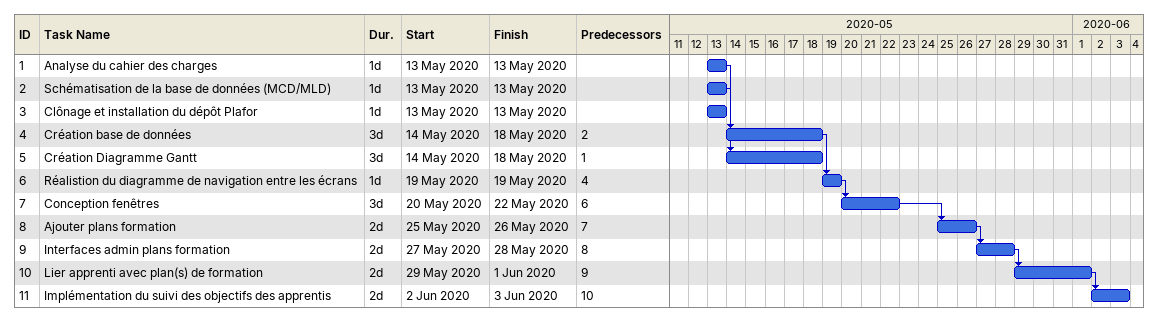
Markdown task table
| ID | Task | Duration | Start | Finish | Predecessors |
|---|---|---|---|---|---|
| 1 | Analyse du cahier des charges | 1d | 2020-05-13 | 2020-05-13 |  |
| 2 | Schématisation de la base de données (MCD/MLD) | 1d | 2020-05-13 | 2020-05-13 |  |
| 3 | Clônage et installation du dépôt Plafor | 1d | 2020-05-13 | 2020-05-13 |  |
| 4 | Création base de données | 3d | 2020-05-14 | 2020-05-18 | 2 |
| 5 | Création Diagramme Gantt | 3d | 2020-05-14 | 2020-05-18 | 1 |
| 6 | Réalistion du diagramme de navigation entre les écrans | 1d | 2020-05-19 | 2020-05-19 | 4 |
| 7 | Conception fenêtres | 3d | 2020-05-20 | 2020-05-22 | 6 |
| 8 | Ajouter plans formation | 2d | 2020-05-25 | 2020-05-26 | 7 |
| 9 | Interfaces admin plans formation | 2d | 2020-05-27 | 2020-05-28 | 8 |
| 10 | Lier apprenti avec plan(s) de formation | 2d | 2020-05-29 | 2020-06-01 | 9 |
| 11 | Implémentation du suivi des objectifs des apprentis | 2d | 2020-06-02 | 2020-06-03 | 10 |
